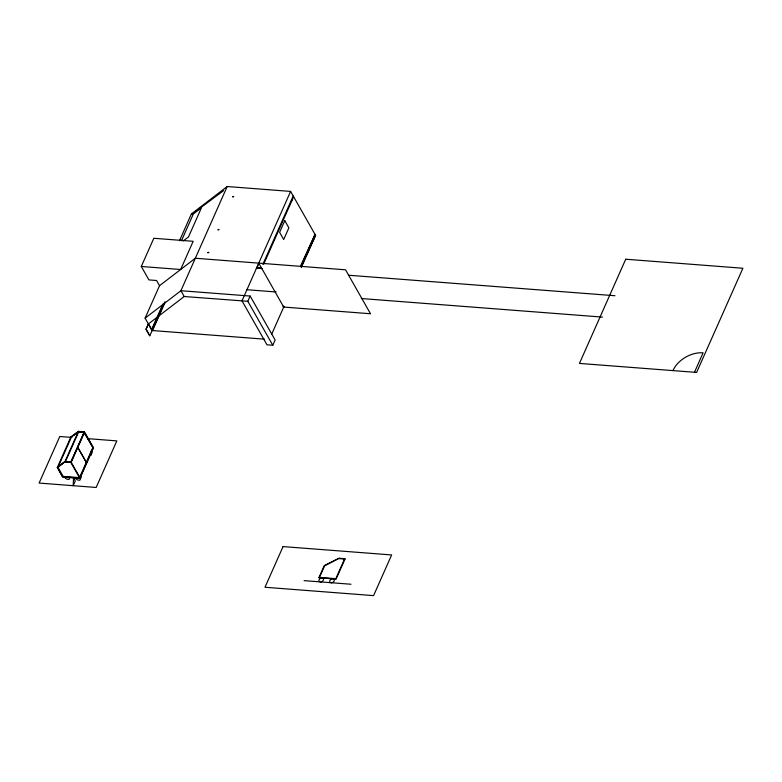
<?xml version="1.0" encoding="UTF-8"?>
<svg xmlns="http://www.w3.org/2000/svg" width="782" height="782" viewBox="0 0 782 782"><rect width="100%" height="100%" fill="white"/><g stroke="black" fill="none" stroke-linecap="round" stroke-linejoin="round"><path stroke-width="1.17" d="M319.467 577.399L324.598 565.836L339.105 558.24L345.136 558.7L336.094 579.081L318.861 577.751L324.247 565.621L339.105 558.24M141.298 266.476L153.819 238.275L193.174 241.306L180.652 269.507L141.298 266.476L148.932 279.917L156.576 280.503L159.528 285.694L145.1 318.157L152.119 330.522L264.463 339.163M57.291 467.538L70.869 436.972L78.396 431.361L84.427 431.83L93.508 447.812L79.93 478.379L62.697 477.059L57.291 467.538L64.818 461.927L78.396 431.361M63.127 476.394L57.976 467.323L71.211 437.539L70.693 437.353L78.22 431.752L84.251 432.221L93.156 447.9L83.997 432.485L70.761 462.279L79.93 478.379M65.317 461.859L78.63 432.006L84.427 432.524L71.191 462.309L64.984 461.546L57.457 467.147L62.521 476.756L79.754 478.076L93.332 447.509M84.427 431.83L70.849 462.397L64.818 461.927M179.479 240.758L191.375 213.975L227.191 186.527L290.611 191.414L315.576 235.353L301.295 267.493M181.444 240.788L193.437 213.789L201.424 207.836L188.462 237.005L183.144 240.973M79.5 477.655L92.726 447.861M162.93 304.11L151.6 329.603L152.558 330.551L164.943 302.654M152.031 329.642L163.438 303.963M290.611 191.414L242 300.845L266.965 344.794L272.781 345.233L247.816 301.295L184.21 296.515L148.394 323.963L146.009 329.31L149.792 335.771L164.924 301.705M227.191 186.527L180.916 290.718L145.1 318.157M261.794 268.47L257.483 268.138L257.053 267.376L259.008 262.957M262.83 264.394L293.211 195.989M263.749 264.052L293.641 196.751M247.816 301.295L250.152 296.046L180.916 290.718L184.21 296.515M300.601 265.968L315.048 234.434L301.119 265.812M301.129 266.877L315.576 235.353M271.706 334.129L284.071 306.29M272.781 345.233L275.117 339.984L250.152 296.046M335.83 578.66L344.539 559.062M694.475 372.261L703.106 352.819A24.77 17.487 -29.6 0 0 672.931 370.609M159.528 285.694L195.334 258.246L345.546 269.81L370.502 313.748L283.289 307.033L283.201 306.153M191.639 214.434L223.525 190.691M78.552 432.065L70.693 437.353M57.868 467.401L64.984 461.546L71.015 462.006L79.93 477.685L62.697 476.365M257.053 267.376L261.354 267.708M256.281 268.128L262.361 268.597M348.694 275.244L614.984 295.733M246.838 289.721L276.075 291.969M361.343 298.538L602.521 317.101M71.924 437.431L59.784 436.503L39.1 483.071L96.157 487.46L116.841 440.892L87.711 438.643M339.085 558.641L344.97 559.091M319.027 577.36L336.26 578.69M304.1 580.635L350.971 584.242M70.683 437.373L71.201 437.549M152.119 330.522L148.394 323.963L146.058 329.212L149.792 335.771M314.452 234.796L314.97 235.705M291.481 199.879L291.921 200.642M258.754 263.123L283.719 307.072M80.204 476.062A2.473 1.271 23.9 0 1 80.165 478.271M79.344 478.007A2.473 1.271 23.9 0 1 79.95 480.031A2.473 1.271 23.9 0 1 76.841 479.503A2.473 1.271 23.9 0 1 75.932 477.431M78.268 477.431A2.473 1.271 23.9 0 1 78.591 477.567M69.657 477.401A2.473 1.271 23.9 0 1 69.256 477.45M68.826 477.372A2.473 1.271 23.9 0 1 69.051 479.258A2.473 1.271 23.9 0 1 65.971 478.613A2.473 1.271 23.9 0 1 65.16 476.6M91.054 451.224A2.473 1.271 23.9 0 1 91.152 453.531M90.331 453.267A2.473 1.271 23.9 0 1 91.259 454.919A2.473 1.271 23.9 0 1 89.529 455.437M73.557 477.89L73.185 485.7L75.297 480.94L73.557 477.89M208.071 252.381L207.856 252.879L208.911 252.449L208.071 252.381M218.246 229.478L218.022 229.967L219.087 229.537L218.246 229.478M232.889 196.517L232.665 197.005L233.73 196.575L232.889 196.517M284.795 220.671L279.614 232.342L283.69 239.517L288.871 227.845L284.795 220.671M283.055 546.589L264.99 587.262L373.571 595.62L391.645 554.946L283.055 546.589M625.727 259.223L579.452 363.415L696.625 372.428L742.9 268.246L625.727 259.223M77.809 447.421L86.548 462.797L77.809 447.421M320.708 581.896A2.473 1.75 -29.6 0 0 323.445 578.846A2.473 1.75 -29.6 0 0 319.525 579.1A2.473 1.75 -29.6 0 0 320.708 581.896M331.48 582.717A2.473 1.75 -29.6 0 0 334.217 579.677A2.473 1.75 -29.6 0 0 330.297 579.921A2.473 1.75 -29.6 0 0 331.48 582.717"/></g></svg>
